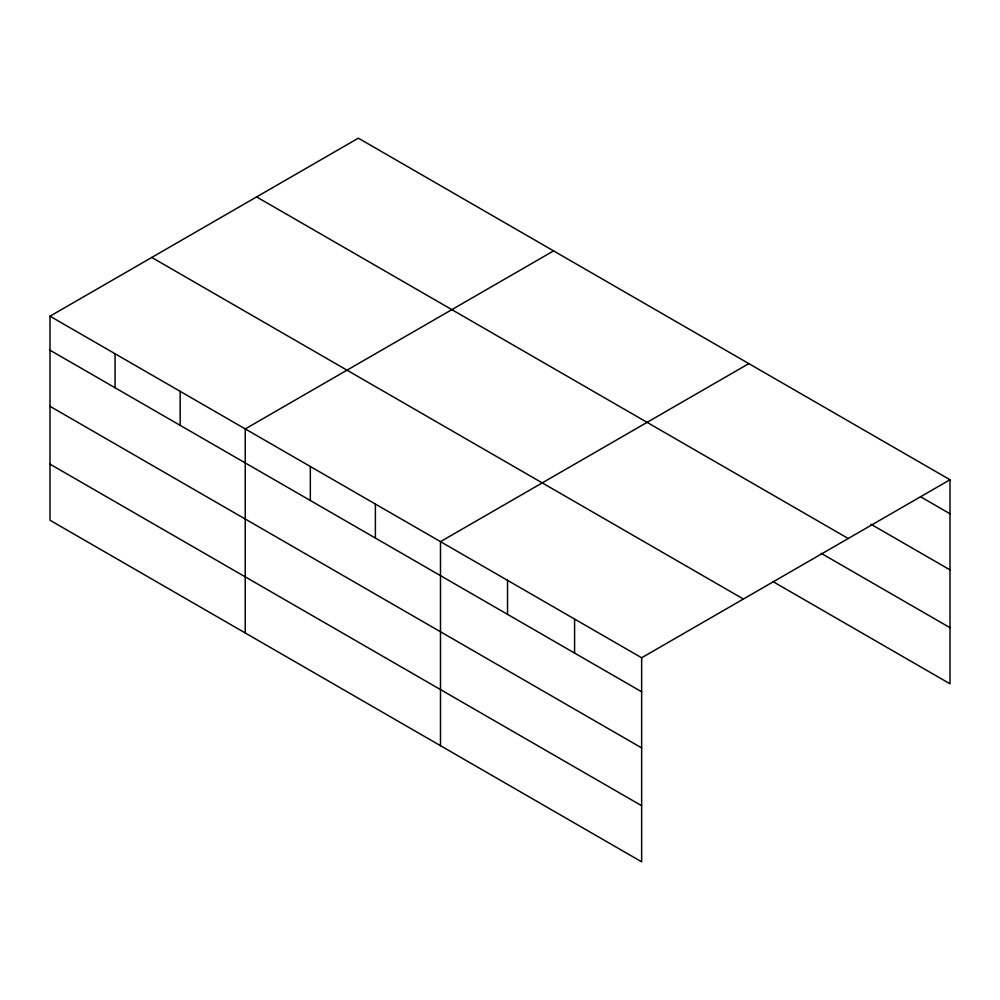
<?xml version="1.0" encoding="UTF-8"?>
<svg xmlns="http://www.w3.org/2000/svg" width="1000" height="1000" viewBox="0 0 1000 1000"><rect width="100%" height="100%" fill="white"/><g stroke="black" fill="none" stroke-linecap="round" stroke-linejoin="round"><path stroke-width="1.5" d="M50 316.2L641.65 657.775L641.65 861.825L50 520.25L50 316.2L358.35 138.175L950 479.75L950 683.8L772.975 581.6M553.6 250.888L245.238 428.925L245.238 632.975M748.838 363.612L440.487 541.638L440.487 745.688M641.65 657.775L950 479.75M920.5 496.725L950 513.763M870.875 524.2L950 569.875M256.6 196.912L848.238 538.5M821.263 553.362L950 627.688M151.762 257.45L743.4 599.025M50 350.2L641.65 691.787M50 406.312L641.65 747.9M50 464.137L641.65 805.713M574.587 619.062L574.587 653.075M507.537 580.35L507.537 614.362M375.4 504.062L375.4 538.075M310.325 466.488L310.325 500.5M180.162 391.35L180.162 425.35M115.075 353.775L115.075 387.775"/></g></svg>
